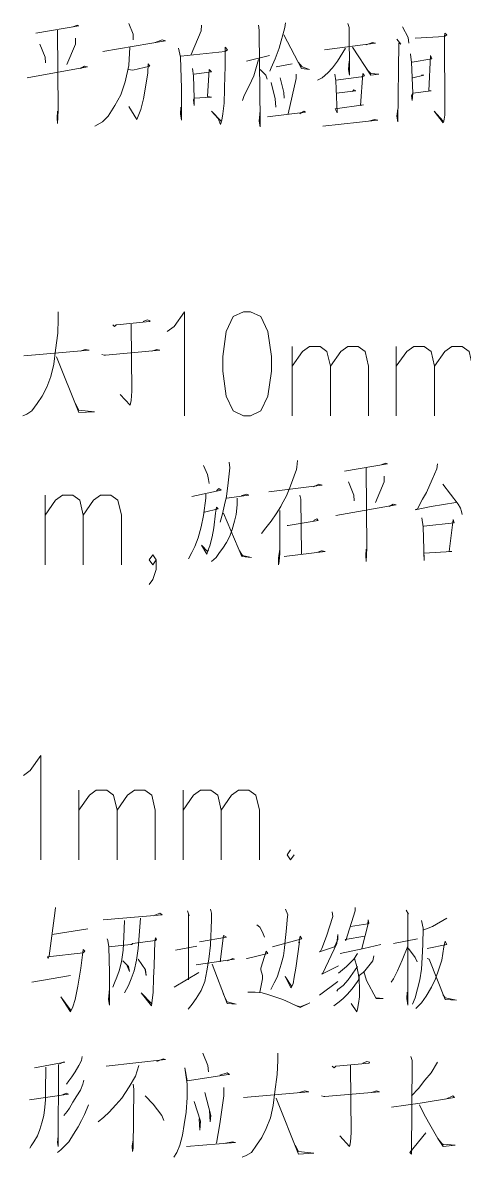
# Model space of a CAD drawing. Header units: millimetres. Extents: x 0 to 829, y 0 to 586.
# Drawn here: x 690.55 to 707.28, y 455.56 to 498.52 of the extents above; entities that cross this region are included whole.
import ezdxf

# ---------------------------------------------------------------- set-up
doc = ezdxf.new("R2010")
doc.units = ezdxf.units.MM

msp = doc.modelspace()

# ---------------------------------------------------------------- linework, layer by layer
at = {"color": 0, "lineweight": 0}
for points in [[(691.045806, 498.118694), (692.675639, 498.397389), (692.612139, 498.429139), (692.460444, 498.365639)], [(694.566528, 498.489111), (694.739389, 498.086944), (694.739389, 497.868222)], [(697.328778, 498.429139), (697.307611, 498.210417), (696.937194, 497.310833)], [(699.480722, 498.429139), (699.501889, 498.242167), (699.501889, 498.118694), (699.544222, 494.827278), (699.544222, 494.576806), (699.501889, 494.795528), (699.544222, 495.197694)], [(700.50025, 498.520861), (700.479083, 498.333889), (700.263889, 497.557778), (700.108667, 497.155611), (699.956972, 496.813417), (699.914639, 496.689944)], [(702.870917, 498.489111), (702.91325, 498.333889), (702.934417, 496.534722), (702.892083, 496.749917), (702.91325, 497.060361)], [(704.934667, 498.365639), (705.153389, 497.963472), (705.174556, 497.74475)], [(691.871306, 498.242167), (691.892472, 495.197694), (691.871306, 494.703806), (691.850139, 494.919), (691.871306, 495.169472)], [(692.545111, 497.931722), (692.545111, 497.713), (692.220556, 496.936889)], [(700.43675, 498.055194), (701.110556, 496.781667), (701.413944, 496.749917), (701.131722, 496.845167), (700.980028, 497.032139)], [(704.719472, 497.899972), (704.871167, 497.713), (704.804139, 497.74475), (704.761806, 494.763778), (704.719472, 494.9825), (704.761806, 495.261194)], [(705.414444, 497.931722), (706.522167, 497.995222), (706.543333, 498.118694), (706.610361, 498.055194), (706.522167, 497.995222), (706.543333, 495.261194), (706.543333, 495.01425), (706.501, 494.795528), (706.479833, 494.732028), (706.130583, 495.169472), (706.479833, 494.795528)], [(691.1975, 497.713), (691.395056, 497.215583), (691.416222, 497.000389)], [(694.612389, 497.589528), (694.566528, 496.905139), (694.436, 496.28425), (694.263139, 495.790361), (694.044417, 495.384667), (693.783361, 494.9825), (693.568167, 494.763778), (693.285944, 494.608556)], [(693.589333, 497.434306), (695.96, 497.84), (695.829472, 497.868222), (695.568417, 497.7765)], [(696.457417, 497.557778), (696.524444, 497.215583), (696.566778, 496.037306), (696.566778, 496.005556), (696.566778, 495.261194), (696.566778, 494.827278), (696.524444, 495.074222), (696.545611, 495.324694)], [(696.545611, 497.247333), (698.217778, 497.434306), (698.305972, 497.497806), (698.217778, 497.589528), (698.217778, 496.876917), (698.196611, 496.069056), (698.196611, 496.005556), (698.175444, 495.479917), (698.133111, 495.074222), (698.08725, 494.827278), (698.044917, 494.672056), (697.956722, 494.88725), (697.695667, 495.169472), (698.066083, 494.795528)], [(702.782722, 497.557778), (702.479333, 497.060361), (702.285306, 496.813417), (702.108917, 496.626444), (701.893722, 496.439472), (701.717333, 496.34775)], [(701.978389, 497.497806), (703.915139, 497.74475), (703.805778, 497.7765), (703.565889, 497.684778)], [(703.043778, 497.589528), (703.73875, 496.534722), (704.045667, 496.566472), (703.73875, 496.594694), (703.587056, 496.749917)], [(699.480722, 497.123861), (699.304333, 496.502972), (699.131472, 496.129028), (698.937444, 495.758611), (698.870417, 495.571639)], [(699.022111, 497.060361), (699.893472, 497.279083)], [(705.241583, 497.342583), (705.241583, 497.310833), (705.283917, 497.032139), (705.32625, 495.850333), (705.305083, 495.571639), (705.283917, 495.758611), (705.32625, 495.850333), (706.021222, 495.945583), (705.936556, 495.945583), (706.000056, 497.279083), (706.042389, 497.155611), (705.305083, 497.032139)], [(690.72125, 496.439472), (693.003722, 496.845167), (692.894361, 496.876917), (692.742667, 496.781667)], [(694.545361, 496.749917), (694.718222, 496.721694), (695.370861, 496.876917), (695.307361, 496.968639), (695.286194, 496.626444), (695.219167, 496.160778), (695.130972, 495.635139), (695.025139, 495.229444), (694.869917, 494.859028), (694.566528, 495.352917)], [(696.979528, 496.781667), (697.021861, 496.502972), (697.046556, 495.663361), (697.046556, 495.384667), (697.021861, 495.603389), (697.046556, 495.663361), (697.695667, 495.695111), (697.543972, 495.726861), (697.611, 496.749917), (697.695667, 496.658194), (697.046556, 496.566472)], [(699.544222, 496.749917), (699.762944, 496.534722), (699.805278, 496.3795)], [(700.154528, 496.845167), (700.761306, 496.968639)], [(702.369972, 496.566472), (702.415833, 496.316), (702.458167, 495.105972), (702.391139, 495.261194), (703.456528, 495.416417), (703.347167, 495.384667), (703.435361, 496.594694), (703.502389, 496.502972), (703.414194, 496.471222), (703.371861, 496.471222), (702.415833, 496.34775)], [(699.956972, 496.256028), (700.108667, 495.635139), (700.133361, 495.324694)], [(700.306222, 496.439472), (700.43675, 495.882083), (700.457917, 495.663361)], [(700.913, 496.566472), (700.913, 496.41125), (700.609611, 495.074222)], [(705.32625, 496.439472), (705.739, 496.534722), (705.6755, 496.534722), (705.654333, 496.534722)], [(702.437, 495.850333), (703.174306, 495.945583), (703.089639, 495.973806), (703.043778, 495.913833)], [(699.826444, 494.95075), (701.26225, 495.137722), (701.195222, 495.169472), (701.043528, 495.074222)], [(701.914889, 494.608556), (703.999806, 494.827278), (703.893972, 494.859028), (703.654083, 494.795528)], [(691.896, 487.577694), (691.896, 487.299), (691.874833, 486.769833), (691.790167, 486.117194), (691.723139, 485.591556), (691.613778, 485.125889), (691.462083, 484.720194), (691.289222, 484.378), (691.091667, 484.099306), (690.897639, 483.820611), (690.700083, 483.697139), (690.548389, 483.633639)], [(696.027028, 486.826278), (696.291611, 487.01325), (696.683194, 487.577694), (696.683194, 483.633639)], [(693.963278, 487.080278), (694.026778, 487.016778), (694.093806, 487.080278), (694.114972, 487.080278), (695.353222, 487.20375), (695.374389, 487.2355), (695.265028, 487.26725), (695.113333, 487.20375)], [(694.65825, 487.112028), (694.679417, 484.564972), (694.65825, 484.222778), (694.615917, 484.035806), (694.2455, 484.4415), (694.615917, 484.035806), (694.637083, 484.131056)], [(690.59425, 485.902), (693.07075, 486.117194), (692.919056, 486.148944), (692.7215, 486.085444)], [(691.8325, 485.87025), (692.679167, 483.757111), (693.268306, 483.788861), (692.679167, 483.852361), (692.548639, 484.099306)], [(693.550528, 485.961972), (693.635194, 485.930222), (693.681056, 485.930222), (695.744806, 486.117194), (695.635444, 486.148944), (695.441417, 486.085444)], [(700.757778, 483.633639), (700.757778, 486.261833)], [(700.757778, 485.510417), (701.152889, 486.074861), (701.417472, 486.261833), (701.812583, 486.261833), (702.073639, 486.074861), (702.204167, 485.510417), (702.204167, 483.633639)], [(702.204167, 485.510417), (702.599278, 486.074861), (702.863861, 486.261833), (703.255444, 486.261833), (703.520028, 486.074861), (703.650556, 485.510417), (703.650556, 483.633639)], [(704.701833, 483.633639), (704.701833, 486.261833)], [(704.701833, 485.510417), (705.096944, 486.074861), (705.361528, 486.261833), (705.753111, 486.261833), (706.017694, 486.074861), (706.148222, 485.510417), (706.148222, 483.633639)], [(706.148222, 485.510417), (706.543333, 486.074861), (706.807917, 486.261833), (707.1995, 486.261833), (707.464083, 486.074861), (707.594611, 485.510417), (707.594611, 483.633639)], [(697.392278, 481.756861), (697.5475, 481.414667), (697.589833, 481.227694), (697.611, 481.072472)], [(698.373, 481.880333), (698.394167, 481.665139), (698.327139, 481.104222), (698.263639, 480.578583), (698.196611, 480.268139), (698.111944, 479.925944), (698.02375, 479.6155)], [(700.958861, 481.943833), (700.937694, 481.693361), (700.916528, 481.601639), (700.697806, 480.98075), (700.546111, 480.606806), (700.348556, 480.268139), (700.327389, 480.204639), (700.154528, 479.925944), (699.9605, 479.643722), (699.762944, 479.396778), (699.590083, 479.178056)], [(702.740389, 481.538139), (704.370222, 481.820361), (704.306722, 481.848583), (704.155028, 481.788611)], [(703.565889, 481.665139), (703.590583, 478.620667), (703.565889, 478.12325), (703.544722, 478.341972), (703.565889, 478.588917)], [(706.261111, 481.820361), (706.239944, 481.633389), (706.067083, 481.227694), (705.848361, 480.733806), (705.696667, 480.483333), (705.502639, 480.112917), (705.414444, 480.081167), (706.02475, 480.204639), (706.959611, 480.359861)], [(702.892083, 481.135972), (703.089639, 480.638556), (703.110806, 480.423361)], [(704.239694, 481.354694), (704.239694, 481.135972), (703.915139, 480.359861)], [(696.958361, 480.578583), (698.066083, 480.825528), (697.981417, 480.889028), (697.893222, 480.793778)], [(699.872306, 480.762028), (701.893722, 481.0125), (701.763194, 481.04425), (701.565639, 480.949)], [(706.458667, 481.04425), (707.044278, 480.296361), (707.132472, 480.141139), (707.174806, 480.017667), (707.195972, 479.894194)], [(691.395056, 477.999778), (691.395056, 480.627972)], [(691.395056, 479.876556), (691.790167, 480.441), (692.05475, 480.627972), (692.449861, 480.627972), (692.710917, 480.441), (692.841444, 479.876556), (692.841444, 477.999778)], [(692.841444, 479.876556), (693.236556, 480.441), (693.501139, 480.627972), (693.892722, 480.627972), (694.157306, 480.441), (694.287833, 479.876556), (694.287833, 477.999778)], [(697.480472, 480.670306), (697.480472, 480.515083), (697.392278, 479.862444), (697.307611, 479.428528), (697.19825, 479.022833), (697.067722, 478.684167), (696.958361, 478.465444), (696.827833, 478.2185)], [(698.676389, 480.515083), (698.676389, 480.268139), (698.634056, 479.894194), (698.567028, 479.643722), (698.482361, 479.333278), (698.394167, 479.086333), (698.263639, 478.839389), (698.133111, 478.620667), (698.002583, 478.465444), (697.872056, 478.278472), (697.699194, 478.12325)], [(698.284806, 480.515083), (699.110306, 480.638556), (699.025639, 480.670306), (698.828083, 480.606806)], [(701.047056, 480.638556), (701.089389, 480.483333), (701.110556, 478.401944)], [(702.415833, 479.862444), (704.698306, 480.268139), (704.588944, 480.296361), (704.43725, 480.204639)], [(697.438139, 479.985917), (697.96025, 480.112917), (697.893222, 480.172889), (697.850889, 479.954167), (697.783861, 479.396778), (697.720361, 479.054583), (697.632167, 478.712389), (697.568667, 478.528944), (697.522806, 478.401944), (697.328778, 478.744139), (697.5475, 478.497194), (697.589833, 478.557167)], [(698.154278, 479.954167), (698.84925, 478.310222), (699.219667, 478.278472), (698.870417, 478.341972), (698.764583, 478.528944)], [(700.285056, 480.049417), (700.285056, 478.433694), (700.263889, 478.12325), (700.242722, 477.999778), (700.242722, 478.246722), (700.285056, 478.588917)], [(700.567278, 479.4885), (700.609611, 479.4885), (701.742028, 479.675472), (701.696167, 479.738972), (701.565639, 479.675472)], [(705.6755, 479.770722), (705.717833, 479.428528), (705.763694, 478.155), (705.742528, 478.433694), (706.804389, 478.497194), (706.698556, 478.497194), (706.85025, 479.707222), (706.892583, 479.58375), (705.742528, 479.460278)], [(695.603694, 478.18675), (695.473167, 477.999778), (695.339111, 478.18675), (695.473167, 478.373722), (695.603694, 478.18675), (695.603694, 477.812806), (695.473167, 477.435333), (695.339111, 477.248361)], [(700.457917, 478.310222), (702.003083, 478.497194), (701.893722, 478.528944), (701.872556, 478.528944), (701.696167, 478.465444)], [(690.576611, 470.019944), (690.837667, 470.210444), (691.232778, 470.771361), (691.232778, 466.827306)], [(692.679167, 466.827306), (692.679167, 469.459028)], [(692.679167, 468.707611), (693.074278, 469.268528), (693.335333, 469.459028), (693.730444, 469.459028), (693.995028, 469.268528), (694.125556, 468.707611), (694.125556, 466.827306)], [(694.125556, 468.707611), (694.520667, 469.268528), (694.781722, 469.459028), (695.176833, 469.459028), (695.437889, 469.268528), (695.571944, 468.707611), (695.571944, 466.827306)], [(696.623222, 466.827306), (696.623222, 469.459028)], [(696.623222, 468.707611), (697.018333, 469.268528), (697.279389, 469.459028), (697.6745, 469.459028), (697.935556, 469.268528), (698.069611, 468.707611), (698.069611, 466.827306)], [(698.069611, 468.707611), (698.461194, 469.268528), (698.725778, 469.459028), (699.120889, 469.459028), (699.381944, 469.268528), (699.516, 468.707611), (699.516, 466.827306)], [(700.697806, 467.204778), (700.567278, 467.017806), (700.697806, 466.827306), (700.828333, 467.017806)], [(691.793694, 465.017556), (691.772528, 464.802361), (691.553806, 463.186639), (691.511472, 463.094917), (691.490306, 463.154889), (692.837917, 463.310111), (692.901417, 463.373611), (692.837917, 463.433583), (692.749722, 462.720972), (692.640361, 462.036583), (692.531, 461.539167), (692.446333, 461.260472), (692.358139, 461.0735), (691.987722, 461.634417), (692.379306, 461.10525)], [(696.792556, 464.894083), (696.856056, 464.707111), (696.834889, 464.770611), (696.834889, 462.287056)], [(697.660389, 464.957583), (697.70625, 464.802361), (697.70625, 464.551889), (697.660389, 463.588806), (697.596889, 463.063167), (697.529861, 462.62925), (697.445194, 462.223556), (697.314667, 461.881361), (697.117111, 461.570917), (696.965417, 461.355722), (696.813722, 461.16875)], [(700.510833, 464.957583), (700.5955, 464.738861), (700.574333, 464.678889), (700.532, 464.117972), (700.486139, 463.775778), (700.464972, 463.497083), (700.422639, 463.186639), (700.334444, 462.876194), (700.270944, 462.62925), (700.18275, 462.378778), (700.073389, 462.163583), (699.942861, 461.913111)], [(702.271194, 464.862333), (702.292361, 464.678889), (702.052472, 463.931), (701.879611, 463.465333), (701.83375, 463.373611), (701.791417, 463.341861), (702.355861, 463.528833), (702.486389, 463.807528), (702.486389, 463.9945), (702.465222, 463.775778), (702.444056, 463.652306), (701.921944, 462.534), (701.879611, 462.50225), (702.507556, 462.812694)], [(703.139028, 465.017556), (703.139028, 464.894083), (702.793306, 463.775778), (702.768611, 463.807528), (703.509444, 463.931)], [(705.07225, 464.925833), (705.160444, 464.770611), (705.139278, 464.802361), (705.139278, 461.323972), (705.096944, 461.570917), (705.118111, 461.821389)], [(693.596389, 464.551889), (695.836528, 464.738861), (695.748333, 464.802361), (695.487278, 464.707111)], [(694.400722, 464.523667), (694.379556, 463.89925), (694.358389, 463.405361), (694.291361, 462.967917), (694.206694, 462.62925), (694.1185, 462.378778), (694.030306, 462.163583), (693.966806, 462.008361)], [(694.400722, 461.789639), (694.552417, 462.068333), (694.661778, 462.318806), (694.771139, 462.62925), (694.859333, 463.031417), (694.922833, 463.465333), (694.965167, 463.96275), (695.011028, 464.615389)], [(702.966167, 464.304944), (703.618806, 464.396667), (703.639972, 464.551889), (703.661139, 464.428417), (703.639972, 464.396667), (703.400083, 463.465333)], [(705.661389, 464.523667), (705.724889, 464.241444), (705.703722, 463.620556), (705.682556, 463.123139), (705.661389, 462.689222), (705.594361, 462.287056), (705.509694, 461.944861), (705.4215, 461.602667), (705.312139, 461.355722)], [(706.617417, 464.615389), (706.074139, 464.304944), (705.749583, 464.181472)], [(693.010778, 464.209694), (691.663167, 463.9945)], [(697.247639, 463.715806), (698.270694, 463.89925), (698.161333, 463.96275), (698.030806, 462.967917)], [(699.42075, 464.364917), (699.530111, 464.273194), (699.639472, 464.086222), (699.7065, 463.89925)], [(693.748083, 463.839278), (693.76925, 463.775778), (693.815111, 463.528833), (693.836278, 462.56575), (693.836278, 461.697917), (693.836278, 461.323972), (693.793944, 461.539167), (693.836278, 461.944861)], [(693.815111, 463.528833), (694.640611, 463.620556), (694.682944, 463.620556), (694.704111, 463.652306), (695.575472, 463.775778), (695.617806, 463.807528), (695.575472, 463.871028), (695.554306, 463.744028), (695.533139, 462.812694), (695.508444, 462.347028), (695.487278, 461.821389), (695.423778, 461.292222), (695.032194, 461.789639), (695.423778, 461.383944)], [(696.337472, 463.405361), (697.141806, 463.560583)], [(700.009889, 463.528833), (701.117611, 463.839278), (701.054111, 463.931), (701.00825, 463.684056), (701.029417, 463.715806), (700.898889, 462.720972), (700.835389, 462.378778), (700.793056, 462.131833), (700.747194, 462.036583), (700.704861, 461.976611), (700.486139, 462.410528), (700.726028, 462.036583)], [(702.574583, 463.278361), (703.467111, 463.465333), (704.116222, 463.620556)], [(705.139278, 463.560583), (704.920556, 463.031417), (704.747694, 462.62925), (704.596, 462.318806), (704.507806, 462.191806)], [(704.596, 463.652306), (705.509694, 463.839278)], [(705.876583, 463.465333), (706.617417, 463.620556), (706.550389, 463.744028), (706.508056, 463.528833), (706.423389, 463.031417), (706.314028, 462.689222), (706.1835, 462.318806), (706.031806, 462.008361), (705.83425, 461.666167), (705.661389, 461.415694), (705.442667, 461.2005)], [(697.117111, 462.844444), (698.574083, 463.063167), (698.510583, 463.094917), (698.313028, 462.999667)], [(699.032694, 463.094917), (699.053861, 463.094917), (699.837028, 463.278361), (699.77, 463.373611), (699.575972, 462.720972), (699.575972, 462.657472), (699.639472, 462.442278), (699.639472, 462.318806), (699.530111, 461.821389)], [(703.855167, 463.186639), (703.812833, 462.999667), (703.661139, 462.812694), (703.509444, 462.62925), (703.442417, 462.56575), (703.290722, 462.442278), (703.290722, 462.318806), (703.227222, 462.223556), (703.029667, 461.944861), (702.835639, 461.726139), (702.683944, 461.570917), (702.53225, 461.447444), (702.334694, 461.292222)], [(703.227222, 463.278361), (703.096694, 463.063167), (702.814472, 462.784472), (702.507556, 462.534)], [(703.117861, 463.094917), (703.206056, 462.784472), (703.269556, 462.474028), (703.290722, 462.255306), (703.311889, 461.976611), (703.311889, 461.634417), (703.269556, 461.383944), (703.227222, 461.16875), (703.206056, 461.0735), (702.987333, 461.383944)], [(705.160444, 463.465333), (705.4215, 463.123139), (705.488528, 462.967917)], [(705.876583, 463.094917), (705.943611, 463.063167), (706.550389, 461.539167), (706.987833, 461.510944), (706.550389, 461.602667), (706.465722, 461.726139)], [(694.337222, 462.999667), (694.552417, 462.784472), (694.598278, 462.5975), (694.510083, 462.812694)], [(694.922833, 463.063167), (695.205056, 462.657472), (695.226222, 462.442278), (695.183889, 462.657472)], [(697.727417, 462.876194), (698.291861, 461.383944), (698.641111, 461.355722), (698.291861, 461.447444), (698.140167, 461.757889)], [(703.227222, 462.784472), (703.050833, 462.534), (702.877972, 462.287056), (702.683944, 462.068333), (702.486389, 461.913111), (702.444056, 461.853139)], [(690.901167, 462.191806), (692.358139, 462.442278)], [(696.291611, 462.008361), (697.226472, 462.56575)], [(703.467111, 462.5975), (703.572944, 462.255306), (703.943361, 461.570917), (704.204417, 461.570917), (703.943361, 461.602667)], [(699.075028, 461.821389), (699.226722, 461.821389), (699.35725, 461.821389), (699.618306, 461.789639), (699.837028, 461.726139), (700.094556, 461.634417), (700.401472, 461.539167), (700.683694, 461.415694), (700.923583, 461.292222), (701.054111, 461.228722), (701.421, 461.415694), (701.378667, 461.383944), (701.054111, 461.260472), (700.856556, 461.323972)], [(701.791417, 461.697917), (702.486389, 462.223556)], [(692.802639, 459.383694), (692.777944, 459.228472), (692.672111, 459.0415), (692.541583, 458.794556), (692.411056, 458.607583), (692.301694, 458.452361), (692.2135, 458.328889)], [(693.712806, 459.00975), (695.952944, 459.260222), (695.86475, 459.291972), (695.628389, 459.196722)], [(697.367583, 459.507167), (697.561611, 459.0415), (697.582778, 458.794556)], [(700.2145, 459.507167), (700.2145, 459.228472), (700.193333, 458.699306), (700.105139, 458.046667), (700.038111, 457.521028), (699.932278, 457.055361), (699.777056, 456.649667), (699.604194, 456.307472), (699.410167, 456.028778), (699.212611, 455.750083), (699.018583, 455.626611), (698.866889, 455.563111)], [(705.255694, 459.383694), (705.298028, 459.228472), (705.276861, 455.686583), (705.213361, 455.750083), (705.820139, 456.494444)], [(691.430333, 458.978), (691.409167, 458.078417), (691.409167, 457.736222), (691.388, 457.457528), (691.345667, 457.147083), (691.278639, 456.868389), (691.193972, 456.621444), (691.105778, 456.370972), (690.97525, 456.15225), (690.865889, 455.997028), (690.823556, 455.905306)], [(690.996417, 458.949778), (692.15, 459.164972), (692.082972, 459.164972), (691.952444, 459.105)], [(691.910111, 459.07325), (691.888944, 455.968806), (691.867778, 456.124028), (691.888944, 456.370972)], [(694.954583, 459.0415), (694.824056, 458.639333), (694.584167, 458.233639), (694.301944, 457.799722), (694.083222, 457.552778), (693.822167, 457.270556), (693.628139, 457.087111), (693.409417, 456.900139)], [(698.016694, 458.667556), (698.298917, 458.762806), (698.387111, 458.699306), (698.344778, 458.699306), (696.778444, 458.452361), (696.693778, 458.949778), (696.778444, 458.328889), (696.778444, 457.831472), (696.736111, 457.270556), (696.669083, 456.804889), (696.605583, 456.402722), (696.496222, 456.028778), (696.386861, 455.750083), (696.2775, 455.563111)], [(702.27825, 459.00975), (702.345278, 458.949778), (702.408778, 459.00975), (702.429944, 459.00975), (703.668194, 459.133222), (703.692889, 459.164972), (703.583528, 459.196722), (703.431833, 459.133222)], [(702.973222, 459.0415), (702.994389, 456.494444), (702.973222, 456.15225), (702.930889, 455.968806), (702.560472, 456.370972), (702.930889, 455.968806), (702.952056, 456.060528)], [(706.257583, 459.164972), (706.017694, 458.762806), (705.777806, 458.484111), (705.537917, 458.173667), (705.276861, 457.891444)], [(692.866139, 458.484111), (692.823806, 458.328889), (692.735611, 458.110167), (692.605083, 457.891444), (692.453389, 457.6445), (692.322861, 457.425778), (692.234667, 457.302306), (692.104139, 457.147083)], [(690.802389, 457.736222), (692.280528, 457.954944), (692.192333, 457.986694), (692.061806, 457.923194)], [(694.735861, 458.328889), (694.757028, 458.141917), (694.735861, 455.905306), (694.714694, 455.781833), (694.693528, 455.997028), (694.735861, 456.21575)], [(697.45225, 458.018444), (697.670972, 457.147083), (697.649806, 456.900139), (697.625111, 457.334056)], [(698.168389, 458.201889), (698.168389, 457.891444), (698.016694, 456.836639), (697.886167, 456.092278)], [(698.909222, 457.831472), (701.385722, 458.046667), (701.234028, 458.078417), (701.04, 458.018444)], [(701.8655, 457.891444), (701.953694, 457.863222), (701.996028, 457.863222), (704.059778, 458.046667), (703.950417, 458.078417), (703.756389, 458.018444)], [(693.039, 457.552778), (692.996667, 457.425778), (692.887306, 457.178833), (692.777944, 456.960111), (692.647417, 456.713167), (692.474556, 456.434472), (692.301694, 456.15225), (692.15, 455.997028), (691.998306, 455.841806), (691.867778, 455.750083)], [(695.889444, 456.960111), (695.822417, 457.147083), (695.497861, 457.581), (695.190944, 457.891444)], [(697.0395, 457.67625), (697.279389, 456.931889), (697.258222, 456.589694), (697.237056, 457.023611)], [(700.147472, 457.799722), (700.997667, 455.686583), (701.583278, 455.718333), (700.997667, 455.781833), (700.867139, 456.028778)], [(704.518389, 457.457528), (705.604944, 457.61275), (706.906694, 457.831472), (706.843194, 457.891444), (706.582139, 457.767972)], [(705.583778, 457.552778), (705.756639, 457.178833), (706.017694, 456.713167), (706.27875, 456.27925), (706.472778, 455.968806), (706.931389, 456.028778), (706.472778, 456.060528)], [(706.27875, 456.27925), (706.472778, 456.028778)], [(696.757278, 455.968806), (698.605833, 456.124028), (698.496472, 456.15225), (698.235417, 456.092278)]]:
    msp.add_lwpolyline(points, dxfattribs=at)
msp.add_lwpolyline([(698.919806, 487.577694), (698.524694, 487.390722), (698.260111, 486.826278), (698.129583, 485.887889), (698.129583, 485.323444), (698.260111, 484.385056), (698.524694, 483.820611), (698.919806, 483.633639), (699.180861, 483.633639), (699.575972, 483.820611), (699.840556, 484.385056), (699.971083, 485.323444), (699.971083, 485.887889), (699.840556, 486.826278), (699.575972, 487.390722), (699.180861, 487.577694)], close=True, dxfattribs=at)

doc.saveas('drawing.dxf')
